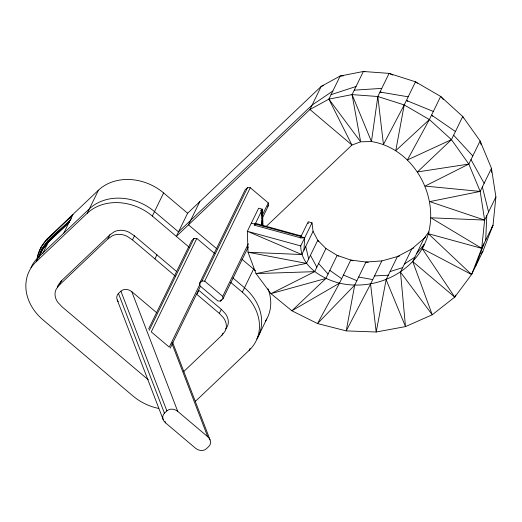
<?xml version="1.0" encoding="UTF-8"?>
<svg xmlns="http://www.w3.org/2000/svg" width="522" height="522" viewBox="0 0 522 522"><rect width="100%" height="100%" fill="white"/><g stroke="black" fill="none" stroke-linecap="round" stroke-linejoin="round"><path stroke-width="0.78" d="M37.127 259.982C37.564 251.832 42.008 244.466 47.45 238.606L98.475 190.171A47.815 39.404 26 0 1 163.614 192.944L187.607 213.244L176.332 236.368L309.951 109.503L328.893 99.128L352.076 94.612L377.817 96.505L404.224 104.929L429.384 119.558L451.458 139.648L468.828 164.071L480.181 191.424L484.625 220.082L481.728 248.335L471.581 274.526L454.74 297.103L432.242 314.779L405.496 326.596L376.199 332.005L346.23 330.889L317.507 323.555L291.87 310.773L270.938 293.645L256.028 273.6L248.022 252.243L247.35 231.285L258.631 208.167L262.422 209.205L263.023 226.072M485.688 240.224L486.798 215.619M303.948 250.071L304.685 237.797L300.874 236.753M187.607 213.244L321.232 86.384L340.168 76.01L363.358 71.488L389.092 73.38L415.499 81.804L440.659 96.433L462.74 116.523L480.103 140.947L491.456 168.299L495.9 196.957L493.009 225.217L482.857 251.402L471.581 274.526L422.213 248.557C406.09 276.856 370.79 290.376 339.496 283.165C321.793 278.618 300.946 266.435 300.731 245.914L312.006 222.79L308.195 221.746L307.699 222.757L308.463 222.966L308.163 223.579L307.399 223.37L300.28 237.973L304.685 237.797M392.779 75.051L389.092 73.38L377.817 96.505L371.436 141.534L360.65 141.814L351.945 145.038L265.848 226.776M455.732 295.074L454.74 297.103L422.213 248.557C445.527 207.378 418.292 149.09 371.436 141.534L352.076 94.612L363.358 71.488L364.943 71.808M300.972 235.898L300.378 237.771L254.612 225.23L254.853 223.918L255.173 223.266L300.972 235.898L300.776 236.955M381.836 260.922L365.968 262.024L354.692 285.149L346.23 330.889L370.561 284.04L381.836 260.922L399.682 255.937M417.417 83.22L415.499 81.804L404.224 104.929L395.761 150.662L429.384 119.558L440.659 96.433L443.322 99.461M413.848 247.878L397.418 256.55L386.136 279.675L376.199 332.005L370.561 284.04M40.866 247.558L37.206 257.542M38.661 257.738C42.582 240.224 60.337 231.181 71.357 218.614M38.739 257.959L42.06 248.57M41.173 253L42.178 250.162L48.455 241.862L52.591 237.934M475.535 266.409L483.907 243.878L483.118 245.255M158.636 408.413A47.815 39.404 26 0 1 132.986 396.002L43.006 319.862A47.815 39.404 26 0 1 36.175 261.731L38.354 257.268L89.373 208.826A47.815 39.404 26 0 1 154.512 211.606L178.504 231.905L312.13 105.039L332.847 91.017M40.638 247.82L47.45 238.606M38.543 257.614L42.478 249.555L48.559 241.66L56.239 234.365M41.466 249.79L48.22 240.577M42.882 253.294L48.559 241.66M63.86 233.047L72.963 214.385M36.175 261.731L87.194 213.289L98.475 190.171M148.248 379.748L62.04 306.799L57.909 302.414A15.66 12.906 26 0 1 56.324 288.953L59.462 284.882L61.439 280.823L109.914 234.802L114.266 231.761A15.66 12.906 26 0 1 129.358 232.407L134.474 235.846L176.651 271.544M59.462 284.882L107.937 238.861L109.914 234.802M175.294 276.125L132.497 239.905L134.474 235.846M87.194 213.289A47.815 39.404 26 0 1 152.339 216.069L163.614 192.944M154.917 258.879L156.894 254.821M199.756 201.714L188.475 224.832L216.884 248.877M148.607 328.958L191.685 240.635L194.112 238.332L196.827 238.443L214.829 253.679M149.253 330.302L194.112 238.332M196.827 238.443L151.256 331.875L169.258 347.11L200.233 283.609M248.27 246.965L222.992 298.786L220.565 301.096L217.85 300.979L199.848 285.743L199.567 283.322L245.131 189.891L247.565 187.587L250.279 187.698L268.275 202.934L268.562 205.355L262.155 218.496M199.567 283.322L201.994 281.019L247.565 187.587M170.257 348.07L200.52 286.03M201.994 281.019L204.709 281.13L250.279 187.698M262.468 225.478L261.933 210.216L261.17 210.007L260.87 210.62L261.633 210.829L262.142 225.282M254.612 225.23L255.004 224.414M255.447 223.507L261.633 210.829M261.933 210.216L262.422 209.205M222.992 298.786L222.711 296.365L248.341 243.807M262.227 215.345L268.275 202.934M220.565 301.096L221.276 299.635M219.325 313.383L221.302 309.324L198.882 290.356L196.905 294.415L219.325 313.383L223.455 317.767A15.66 12.906 26 0 1 225.041 331.229L221.902 335.3L183.476 371.781M323.503 85.595L321.232 86.384L309.951 109.503L351.945 145.038L328.893 99.128L340.168 76.01L343.339 75.853M195.254 401.222A47.815 39.404 26 0 0 198.125 398.775L249.144 350.34A47.815 39.404 26 0 0 242.312 292.203L253.588 269.084L241.901 259.193M221.902 335.3L222.887 333.271M249.144 350.34L250.077 348.428M257.64 337.675L266.742 319.014M313.05 231.409L317.761 240.27L306.486 263.395L248.022 252.243L301.768 254.534L313.05 231.409L312.006 222.79M352.963 260.83L337.166 255.349L325.885 278.474L270.938 293.645L314.668 271.649L325.943 248.524L317.761 240.27L318.485 241.673M354.692 285.149L317.507 323.555L339.496 283.165L350.777 260.041L368.297 262.357M481.186 144.848L480.103 140.947L468.828 164.071L417.443 171.947L451.458 139.648L462.74 116.523L463.51 117.926M386.136 279.675L405.496 326.596L400.485 272.092L411.767 248.968L425.887 236.851M400.485 272.092L432.242 314.779L412.752 261.568L424.027 238.443L428.758 231.938M471.581 274.526L428.353 233.712L428.973 232.44M422.213 248.557L424.19 244.505M495.9 196.957L484.625 220.082L429.723 201.623L480.181 191.424L491.456 168.299L491.548 172.371M428.353 233.712L481.728 248.335L493.009 225.217L491.835 227.298M404.224 104.929L383.455 144.47L377.817 96.505M429.384 119.558L407.395 159.954L451.458 139.648M481.414 253.333L482.857 251.402M61.439 280.823L58.301 284.895A15.66 12.906 26 0 0 57.322 287.413M225.674 328.919L226.568 327.757M416.706 253.451L423.877 244.72M46.96 239.624L72.467 215.403M47.626 241.79L70.764 219.827M57.42 233.243L63.925 227.07M66.287 224.825L68.65 222.581M53.779 236.812L68.552 222.783M48.259 242.273L69.537 222.072M118.22 301.696A7.967 6.564 26 0 1 118.468 293.475L120.902 291.172A7.967 6.564 26 0 1 131.759 291.635L156.854 312.874M267.59 206.281L268.562 205.355M165.578 422.892A7.967 6.564 26 0 1 164.437 413.202L166.87 410.899A7.967 6.564 26 0 1 177.728 411.356L207.723 436.744A7.967 6.564 26 0 1 208.859 446.434L206.431 448.737A7.967 6.564 26 0 1 195.574 448.274L165.578 422.892L164.998 421.378M325.885 278.474L291.87 310.773L339.496 283.165M107.937 238.861L112.289 235.82A15.66 12.906 26 0 1 127.381 236.459L132.497 239.905M404.446 263.982L414.925 257.105M468.828 164.071L425.097 186.073L480.181 191.424M331.065 94.665L356.037 86.495M390.097 271.564L402.664 267.629M306.486 263.395L256.028 273.6L314.668 271.649M354.255 90.149L381.771 88.388M374.515 275.929L388.316 275.211M484.625 220.082L430.872 217.791L481.728 248.335M408.178 96.811L379.99 92.042L381.523 92.485M358.653 277.032L372.734 279.583M254.853 223.918L300.62 236.459M251.31 223.175L255.101 224.212M300.731 245.914L247.35 231.285L301.768 254.534M433.338 111.447L406.403 100.465L407.812 101.235M343.456 275.048L356.872 280.686M325.943 248.524L338.504 256.191M455.419 131.531L431.563 115.094L432.784 116.165M329.845 270.357L341.675 278.702M412.752 261.568L454.74 297.103M232.799 277.854L244.492 287.746A47.815 39.404 26 0 1 256.85 339.039M152.339 216.069L189.297 247.343M230.626 282.317L242.312 292.203M204.709 281.13L222.711 296.365M221.302 309.324L225.432 313.709A15.66 12.906 26 0 1 227.018 327.177M453.638 135.185L472.782 155.961M318.622 263.532L328.064 274.011M328.893 99.128L360.65 141.814L352.076 94.612M471.007 159.608L484.135 183.307M310.44 255.284L316.841 267.186M172.541 342.145L210.072 439.896M171.934 343.535L207.723 436.744M131.759 291.635L177.728 411.356M120.902 291.172L166.87 410.899M118.468 293.475L164.437 413.202M117.261 300.006L163.229 419.734M482.354 186.961L488.579 211.965M305.729 246.423L308.659 258.932M261.17 210.007L261.581 215.69M261.933 220.558L262.285 225.432M261.757 222.79L261.933 225.223M261.254 212.441L261.365 215.684M267.975 288.764A47.815 39.404 26 0 1 265.535 321.056M253.588 269.084A47.815 39.404 26 0 1 255.421 270.703M30.974 267.59A47.815 39.404 26 0 1 38.354 257.268"/></g></svg>
